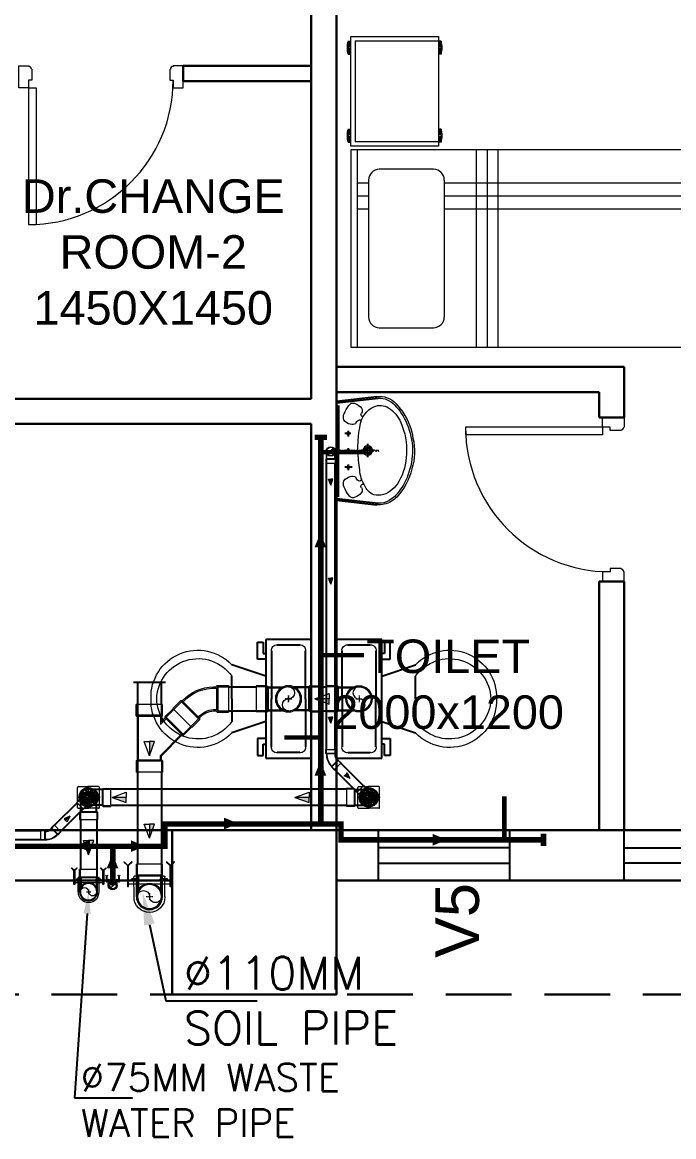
# Model space of a CAD drawing. Header units: millimetres. Extents: x 3552052 to 4144896, y -707811 to -630695.
# Drawn here: x 3930371 to 3933346, y -656518 to -651430 of the extents above; entities that cross this region are included whole.
import ezdxf
from ezdxf import colors
from ezdxf.entities.mleader import LeaderData, LeaderLine
from ezdxf.math import Vec2, Vec3

# ---------------------------------------------------------------- set-up
doc = ezdxf.new("R2010")
doc.units = ezdxf.units.MM
doc.header["$LTSCALE"] = 6
doc.header["$MEASUREMENT"] = 0
for name, pattern in [('AI9-LType1', [1.875, 1.25, -0.625]), ('CENTER2', [1.125, 0.75, -0.125, 0.125, -0.125]), ('HIDDEN', [0.375, 0.25, -0.125])]:
    doc.linetypes.add(name, pattern=pattern)
doc.layers.get('0').update_dxf_attribs({"linetype": 'CONTINUOUS', "lineweight": 0})
for name, color, linetype, lineweight in [('22-FTfix', 8, 'CONTINUOUS', 0), ('Chajja', 7, 'CONTINUOUS', 0), ('COL', 5, 'CONTINUOUS', 0), ('DIM', 7, 'CONTINUOUS', 0), ('DOOR', 44, 'CONTINUOUS', 0), ('furniture', 33, 'CONTINUOUS', 0), ('JOINERY', 7, 'CONTINUOUS', 0), ('PHE-SP', 1, 'CONTINUOUS', 0), ('phe-text', 1, 'CONTINUOUS', 0), ('PL- WASTE PIPE', 6, 'CONTINUOUS', 0), ('PL-CLAMP', 211, 'CONTINUOUS', 0), ('PL-SOFT  WATER SUPPLY PIPE', 162, 'CONTINUOUS', 0), ('PL-SOIL PIPE', 1, 'CONTINUOUS', 0), ('PL-WATER PIPE CLAMP', 6, 'CONTINUOUS', 0), ('PL-WATER PIPING', 1, 'CONTINUOUS', 0), ('WALL', 8, 'CONTINUOUS', 0), ('Window', 161, 'CONTINUOUS', 0)]:
    doc.layers.add(name, color=color, linetype=linetype, lineweight=lineweight)
doc.styles.add('ARIAL', font='arial.ttf')
doc.styles.add('ROMANS', font='romans.shx')
doc.styles.get("Standard").update_dxf_attribs({"font": 'SIMPLEX'})

# ---------------------------------------------------------------- blocks, each defined once
blk = doc.blocks.new('A$C45A5314D')
at = {"layer": 'furniture', "color": 6, "ltscale": 0.75}
for p, q in [((-1950, 467.5), (-1950, 967.5)), ((-1950, 967.5), (-1550, 967.5)), ((-1550, 967.5), (-1550, 467.5)), ((-1962.2, 946.4), (-1950, 946.4)), ((-1962.2, 946.4), (-1962.2, 887.3)), ((-1962.2, 945.5), (-1950, 945.5)), ((-1962.2, 944.4), (-1950, 944.4)), ((-1962.2, 943.2), (-1950, 943.2)), ((-1962.2, 941.5), (-1950, 941.5)), ((-1962.2, 939.2), (-1950, 939.2)), ((-1962.2, 936.2), (-1950, 936.2)), ((-1962.2, 932), (-1950, 932)), ((-1962.2, 927.1), (-1950, 927.1)), ((-1962.2, 920.9), (-1950, 920.9)), ((-1930.3, 947.8), (-1930.3, 487.2)), ((-1930.3, 947.8), (-1550, 947.8)), ((-1537.8, 946.4), (-1550, 946.4)), ((-1537.8, 945.5), (-1550, 945.5)), ((-1537.8, 944.4), (-1550, 944.4)), ((-1537.8, 943.2), (-1550, 943.2)), ((-1537.8, 941.5), (-1550, 941.5)), ((-1537.8, 939.2), (-1550, 939.2)), ((-1537.8, 936.2), (-1550, 936.2)), ((-1537.8, 932), (-1550, 932)), ((-1537.8, 927.1), (-1550, 927.1)), ((-1537.8, 920.9), (-1550, 920.9)), ((-1537.8, 946.4), (-1537.8, 887.3)), ((-1962.2, 912.9), (-1950, 912.9)), ((-1962.2, 906.7), (-1950, 906.7)), ((-1962.2, 901.8), (-1950, 901.8)), ((-1962.2, 897.6), (-1950, 897.6)), ((-1962.2, 894.6), (-1950, 894.6)), ((-1962.2, 892.3), (-1950, 892.3)), ((-1962.2, 890.6), (-1950, 890.6)), ((-1962.2, 889.4), (-1950, 889.4)), ((-1962.2, 888.2), (-1950, 888.2)), ((-1962.2, 887.3), (-1950, 887.3)), ((-1537.8, 912.9), (-1550, 912.9)), ((-1537.8, 906.7), (-1550, 906.7)), ((-1537.8, 901.8), (-1550, 901.8)), ((-1537.8, 897.6), (-1550, 897.6)), ((-1537.8, 894.6), (-1550, 894.6)), ((-1537.8, 892.3), (-1550, 892.3)), ((-1537.8, 890.6), (-1550, 890.6)), ((-1537.8, 889.4), (-1550, 889.4)), ((-1537.8, 888.2), (-1550, 888.2)), ((-1537.8, 887.3), (-1550, 887.3)), ((-1962.2, 545.4), (-1950, 545.4)), ((-1962.2, 545.4), (-1962.2, 486.3)), ((-1962.2, 544.5), (-1950, 544.5)), ((-1962.2, 543.4), (-1950, 543.4)), ((-1962.2, 542.2), (-1950, 542.2)), ((-1962.2, 540.4), (-1950, 540.4)), ((-1962.2, 538.1), (-1950, 538.1)), ((-1962.2, 535.2), (-1950, 535.2)), ((-1962.2, 531), (-1950, 531)), ((-1962.2, 526.1), (-1950, 526.1)), ((-1962.2, 519.9), (-1950, 519.9)), ((-1962.2, 511.9), (-1950, 511.9)), ((-1537.8, 545.4), (-1550, 545.4)), ((-1537.8, 544.5), (-1550, 544.5)), ((-1537.8, 543.4), (-1550, 543.4)), ((-1537.8, 542.2), (-1550, 542.2)), ((-1537.8, 540.4), (-1550, 540.4)), ((-1537.8, 538.1), (-1550, 538.1)), ((-1537.8, 535.2), (-1550, 535.2)), ((-1537.8, 531), (-1550, 531)), ((-1537.8, 526.1), (-1550, 526.1)), ((-1537.8, 519.9), (-1550, 519.9)), ((-1537.8, 511.9), (-1550, 511.9)), ((-1537.8, 545.4), (-1537.8, 486.3)), ((-1962.2, 505.7), (-1950, 505.7)), ((-1962.2, 500.7), (-1950, 500.7)), ((-1962.2, 496.6), (-1950, 496.6)), ((-1962.2, 493.6), (-1950, 493.6)), ((-1962.2, 491.3), (-1950, 491.3)), ((-1962.2, 489.6), (-1950, 489.6)), ((-1962.2, 488.4), (-1950, 488.4)), ((-1962.2, 487.2), (-1950, 487.2)), ((-1962.2, 486.3), (-1950, 486.3)), ((-1962.2, 486.3), (-1950, 486.3)), ((-1550, 467.5), (-1950, 467.5)), ((-1550, 487.2), (-1930.3, 487.2)), ((-1537.8, 505.7), (-1550, 505.7)), ((-1537.8, 500.7), (-1550, 500.7)), ((-1537.8, 496.6), (-1550, 496.6)), ((-1537.8, 493.6), (-1550, 493.6)), ((-1537.8, 491.3), (-1550, 491.3)), ((-1537.8, 489.6), (-1550, 489.6)), ((-1537.8, 488.4), (-1550, 488.4)), ((-1537.8, 487.2), (-1550, 487.2)), ((-1537.8, 486.3), (-1550, 486.3))]:
    blk.add_line(p, q, dxfattribs=at)
at = {"layer": 'furniture', "color": 6}
for p, q in [((0, 450), (-1950, 450)), ((-1950, 450), (-1950, -450)), ((-1920.5, 450), (-1920.5, -450)), ((-1376.5, -450), (-1376.5, 450)), ((-1326.5, -450), (-1326.5, 450)), ((-1276.5, -450), (-1276.5, 450)), ((-29.5, -450), (-29.5, 450)), ((0, -450), (0, 450)), ((-1572.3, 361.9), (-1819.8, 361.9)), ((-1869, 312.7), (-1869, -312.7)), ((-1523.1, 312.7), (-1523.1, -312.7)), ((-1920.5, 300), (-1869, 300)), ((-1523.1, 300), (-29.5, 300)), ((-1920.5, 240.9), (-1869, 240.9)), ((-1523.1, 240.9), (-29.5, 240.9)), ((-1920.5, 181.9), (-1869, 181.9)), ((-1523.1, 181.9), (-29.5, 181.9)), ((-179.5, -450), (-29.5, -300)), ((-179.5, -450), (-179.5, -300)), ((-29.5, -300), (-179.5, -300)), ((-1819.8, -361.9), (-1572.3, -361.9)), ((-1950, -450), (0, -450))]:
    blk.add_line(p, q, dxfattribs=at)
at = {"layer": 'furniture', "color": 6, "ltscale": 0.75}
for centre, start, end in [((-1876, 916.9), 161.0754, 198.9247), ((-1624, 916.9), 341.0754, 18.9247), ((-1876, 515.9), 161.0754, 198.9247), ((-1624, 515.9), 341.0754, 18.9247)]:
    blk.add_arc(centre, 91.1, start, end, dxfattribs=at)
at = {"layer": 'furniture', "color": 6}
for centre, start, end in [((-1819.8, 312.7), 90, 180), ((-1572.3, 312.7), 0, 90), ((-1819.8, -312.7), 180, 270), ((-1572.3, -312.7), 270, 0)]:
    blk.add_arc(centre, 49.2, start, end, dxfattribs=at)
blk = doc.blocks.new('750')
at = {"layer": 'DOOR'}
for p, q in [((-50, 705), (-47.5, 705)), ((-35, 690), (-35, 692.5)), ((-35, 60), (-35, 57.5)), ((50, 45), (50, 80)), ((50, 80), (675, 80)), ((675, 45), (675, 80)), ((-50, 45), (-47.5, 45)), ((50, 45), (675, 45))]:
    blk.add_line(p, q, dxfattribs=at)
for points in [[(15, 690), (15, 705), (50, 705), (50, 750), (-50, 750), (-50, 705)], [(-35, 690), (15, 690)], [(15, 60), (15, 45), (50, 45), (50, 0), (-50, 0), (-50, 45)], [(-35, 60), (15, 60)]]:
    blk.add_lwpolyline(points, dxfattribs=at)
for centre, start, end in [((-35, 705), 180, 270), ((-35, 45), 90, 180)]:
    blk.add_arc(centre, 12.5, start, end, dxfattribs=at)
at = {"layer": 'DOOR', "color": 145}
blk.add_arc((15, 45), 660, 0, 90, dxfattribs=at)
blk = doc.blocks.new('rhej')
at = {"color": 8, "lineweight": 25}
for p, q in [((271.6, 188.9), (271.6, 266.4)), ((271.6, 266.4), (297.5, 266.4)), ((297.5, 266.4), (297.5, 214.7)), ((310.4, 279.4), (310.4, -263.7)), ((517.3, 279.4), (310.4, 279.4)), ((517.3, 7.8), (517.3, 279.4)), ((297.5, 214.7), (310.4, 214.7)), ((336.3, 227.7), (336.3, 7.8)), ((465.6, 253.5), (362.2, 253.5)), ((491.5, 7.8), (491.5, 227.7)), ((310.4, 111.3), (155.3, 163)), ((310.4, 188.9), (271.6, 188.9)), ((155.3, 7.8), (155.3, 111.3)), ((155.3, 7.8), (155.3, -95.6)), ((336.3, -212), (336.3, 7.8)), ((491.5, 7.8), (491.5, -212)), ((517.3, -263.7), (517.3, 7.8)), ((310.4, -95.6), (155.3, -147.3)), ((271.6, -173.2), (271.6, -250.8)), ((310.4, -173.2), (271.6, -173.2)), ((297.5, -250.8), (297.5, -199.1)), ((297.5, -199.1), (310.4, -199.1)), ((271.6, -250.8), (297.5, -250.8)), ((465.6, -237.9), (362.2, -237.9)), ((310.4, -263.7), (517.3, -263.7))]:
    blk.add_line(p, q, dxfattribs=at)
at = {"color": 8, "extrusion": (0, 0, -1)}
for centre, major_axis, start_param, end_param in [((358.9, 230.9), (-16.2, -16.2), 0.643501, 2.498091), ((468.8, 230.9), (16.2, -16.2), 3.785094, 5.639684), ((0, 15.7), (151.4, -151.4), 2.319632, 4.738539), ((0.9, 2.3), (-133.6, -133.6), 0.814663, 3.31238), ((0, 0), (-151.4, -151.4), 4.686239, 7.105146), ((0.9, 13.4), (-133.6, -133.6), 4.541602, 7.039318), ((358.9, -215.2), (-16.2, -16.2), -0.927295, 0.927295), ((468.8, -215.2), (16.2, -16.2), 5.35589, 7.21048)]:
    blk.add_ellipse(centre, major_axis=major_axis, ratio=1, start_param=start_param, end_param=end_param, dxfattribs=at)
blk = doc.blocks.new('u46')
at = {"color": 8, "lineweight": 25}
for p, q in [((-10.2, 228.4), (174.5, 249.1)), ((-10.2, 220.4), (181.2, 241.9)), ((-0.6, -208.9), (0.6, 208.9)), ((56.5, 80.8), (29.2, 80.8)), ((44.2, 92.9), (44.2, 66.7)), ((61.7, 1.6), (29.2, 1.6)), ((44.2, 13.7), (44.2, -12.6)), ((163.2, 3), (101.8, 3)), ((133.1, -27.2), (133.1, 33.1)), ((61.7, -73.2), (29.2, -73.2)), ((44.2, -61.1), (44.2, -87.4)), ((-10.2, -216.1), (181.2, -237.6)), ((-10.2, -224.1), (174.5, -244.8))]:
    blk.add_line(p, q, dxfattribs=at)
at = {"color": 8, "extrusion": (0, 0, -1)}
for centre, major_axis, start_param, end_param in [((144.8, 128.2), (1.1, 126.1), -1.238036, -0.892193), ((65.8, 198.9), (0, 20.7), -1.101507, 0.481509), ((57.5, 163.3), (-0.3, 56.9), 0.324902, 0.965135), ((189.6, 137.7), (0, 70.9), -0.405199, 0.56573), ((187.7, 150.5), (0, 99.5), -0.132539, 0.848731), ((185.8, 147.6), (0.1, 94.4), -0.049658, 0.838116), ((57.3, 20.1), (0, 275.4), 0.806541, 1.180915), ((49.5, 13.5), (-0.1, 293.9), 0.809856, 1.41441), ((56, 154.5), (0, 34), 4.33982, 5.202657), ((208, 103.4), (0, 109.8), -1.431017, -0.436146), ((110.3, 167.2), (-6.08, 6.08), 4.867594, 6.265028), ((110.5, 165), (5.47, 5.47), 2.097053, 3.541809), ((90.3, 184.5), (0, 17.9), 0.880684, 2.260744), ((153.9, 79), (-0.2, 139.7), 0.557563, 1.193786), ((64.6, 170.4), (0.3, 49.2), 3.359735, 4.09512), ((62.5, 153), (0, 31.9), 2.620328, 3.422401), ((104.1, 117.8), (-0.2, 26.8), -1.278641, -0.487266), ((96.3, 135.9), (0, 7.39), -0.727724, 1.373337), ((387.1, 47.9), (-0.3, 296.4), -1.495794, -1.328336), ((13.1, 6.8), (0, 297.5), 1.141495, 1.637774), ((35, 2.5), (0, 302.7), 1.155365, 1.952189), ((44.2, 80.8), (0.02, 6.43), 3.139035, 9.42222), ((820.2, -1), (0.1, 732.1), -1.56667, -1.474079), ((72.5, -1.7), (-0.1, 274.2), 1.346594, 1.865175), ((44.2, 1.6), (0.08, 6.43), 3.12883, 9.412015), ((888.1, 36.7), (0.8, 800.7), 4.558159, 4.668067), ((133.1, 3), (0, 21.6), 3.141254, 9.424439), ((133.1, 3), (-0.1, 15.5), 3.145308, 9.428493), ((133.1, 3), (0, 10.9), 3.142047372431534, 9.42523267961112), ((62.5, -10.9), (0, 247.5), 1.579809, 2.112792), ((44.2, -73.2), (0.02, 6.43), 3.139035, 9.42222), ((263.1, -73.7), (0.1, 166.8), 4.181112, 4.641559), ((56.1, -13.3), (0.2, 287), 1.808981, 2.322804), ((56, -148.1), (0, 34), 4.222121, 5.084958), ((64.6, -163.9), (0.1, 49.2), -0.960797, -0.225412), ((62.5, -146.6), (-0.1, 31.9), -0.276767, 0.525307), ((104.1, -111.4), (0.2, 26.8), 3.628858, 4.420234), ((96.6, -128.2), (-0.03, 8.55), 1.455188, 3.796569), ((111.3, -159.3), (6.17, 6.17), 4.354779, 6.027124), ((163.1, -79.8), (0.2, 126), 2.054055, 2.802751), ((124.5, -51.6), (-0.2, 200.3), 1.868215, 2.281789), ((144.8, -121.8), (-0.3, 126.1), 4.027191, 4.373034), ((65.8, -192.5), (0, 20.7), 2.661884, 4.2449), ((57.5, -156.9), (0.3, 56.9), 2.176458, 2.816691), ((110.3, -160.8), (-6.08, 6.08), 4.730546, 6.12798), ((90.3, -178.1), (0, 17.9), 0.880848, 2.260908), ((192.6, -126.1), (0, 80.1), 3.554495, 4.299548), ((181.2, -107), (0, 94.7), 2.890537, 3.362984), ((171.7, -117.2), (-0.1, 123.1), 2.127435, 2.640092), ((184.7, -162.2), (-0.1, 83.2), 2.850118, 3.264751), ((188.2, -159.7), (0, 78.1), 2.562376, 3.231693), ((187.2, -138.1), (-0.1, 106), 2.310552, 2.942572)]:
    blk.add_ellipse(centre, major_axis=major_axis, ratio=1, start_param=start_param, end_param=end_param, dxfattribs=at)
blk = doc.blocks.new('AAA')
at = {"layer": 'Chajja', "color": 7, "linetype": 'HIDDEN', "lineweight": 30, "ltscale": 200}
blk.add_line((3904539.4, -698601.4), (3927054.4, -698601.4), dxfattribs=at)
at = {"layer": 'COL', "color": 7, "lineweight": 30}
blk.add_lwpolyline([(3922039.4, -697851.4), (3921289.4, -697851.4), (3921289.4, -698601.4), (3922039.4, -698601.4)], close=True, dxfattribs=at)
at = {"layer": 'WALL', "color": 7, "linetype": 'ByBlock', "lineweight": 30}
for p, q in [((3921924.4, -691926.4), (3921924.4, -695881.4)), ((3922039.4, -691926.4), (3922039.4, -696651.4)), ((3921924.4, -694361.4), (3921339.4, -694361.4)), ((3921339.4, -694431.4), (3921339.4, -694361.4)), ((3921924.4, -694431.4), (3921339.4, -694431.4)), ((3922039.4, -695736.4), (3923354.4, -695736.4)), ((3923354.4, -695736.4), (3923354.4, -695966.5)), ((3922039.4, -695851.4), (3923239.4, -695851.4)), ((3923239.4, -695851.4), (3923239.4, -695966.5)), ((3921924.4, -695881.4), (3918229.4, -695881.4)), ((3921924.4, -695996.4), (3918229.4, -695996.4)), ((3921924.4, -695996.4), (3921924.4, -697851.4)), ((3923354.4, -695966.5), (3923239.4, -695966.5)), ((3922039.4, -696651.4), (3922039.4, -697851.4)), ((3923239.4, -696716.4), (3923239.4, -697851.4)), ((3923354.4, -696716.4), (3923239.4, -696716.4)), ((3923354.4, -696716.4), (3923354.4, -697851.4)), ((3917364.4, -697851.4), (3921289.4, -697851.4)), ((3922039.4, -697851.4), (3924039.4, -697851.4)), ((3915329.4, -698081.4), (3921289.4, -698081.4)), ((3922039.4, -698081.4), (3927584.4, -698081.4))]:
    blk.add_line(p, q, dxfattribs=at)
at = {"layer": 'WALL', "color": 7, "lineweight": 30}
blk.add_line((3921404.4, -697851.4), (3921659.4, -697851.4), dxfattribs=at)
at = {"layer": 'Window', "color": 7, "linetype": 'Continuous', "lineweight": -3}
for points in [[(3922830.9, -698081.4), (3922830.9, -697851.4), (3922230.9, -697851.4), (3922230.9, -698081.4)], [(3925154.4, -697851.4), (3925154.4, -698081.4), (3923354.4, -698081.4), (3923354.4, -697851.4)], [(3922830.9, -698001.4), (3922830.9, -697931.4), (3922230.9, -697931.4), (3922230.9, -698001.4)], [(3925154.4, -697931.4), (3925154.4, -698001.4), (3923354.4, -698001.4), (3923354.4, -697931.4)]]:
    blk.add_lwpolyline(points, close=True, dxfattribs=at)
at = {"layer": 'DOOR', "color": 8, "lineweight": -3}
for p, rotation in [((3920589.4, -694411.4), 270), ((3923304.4, -695966.4), 180)]:
    blk.add_blockref('750', p, dxfattribs=dict(at, rotation=rotation))
at = {"layer": 'furniture', "color": 8, "linetype": 'Continuous', "lineweight": -3, "rotation": 1.312676974619592e-05}
blk.add_blockref('A$C45A5314D', (3924055.4, -695195.6), dxfattribs=at)
at = {"layer": 'WALL', "color": 8, "linetype": 'ByBlock', "lineweight": -3}
for name, p in [('u46', (3922049.6, -696120.5)), ('rhej', (3921407.1, -697259.2))]:
    blk.add_blockref(name, p, dxfattribs=at)
at = {"layer": 'WALL', "color": 8, "linetype": 'ByBlock', "lineweight": -3, "rotation": 180}
blk.add_blockref('rhej', (3922556.8, -697243.5), dxfattribs=at)
at = {"layer": 'DIM', "color": 7, "lineweight": -3, "char_height": 153, "attachment_point": 5, "style": 'ARIAL'}
for s, insert, width in [('Dr.CHANGE\\PROOM-2\\P1450X1450', (3921203.4, -695212.3), 1198.956), ('TOILET\\P2000x1200', (3922549.9, -697185.8, -101230.8), 1626.956)]:
    blk.add_mtext(s, dxfattribs=dict(at, insert=insert, width=width))
at = {"layer": 'JOINERY', "color": 7, "lineweight": -3, "style": 'ARIAL', "width": 1}
blk.add_text('V5', height=200, rotation=90, dxfattribs=at).set_placement((3922690.7, -698434.2))
blk = doc.blocks.new('RISER UP 100')
at = {"color": 0, "linetype": 'Continuous'}
for p, q in [((-98.5, 60), (-148.5, 60)), ((-148.5, -60), (-148.5, 60)), ((-98.5, 60), (-93.5, 55)), ((-93.5, 55), (-24, 55)), ((-98.5, -60), (-148.5, -60)), ((-98.5, -60), (-93.5, -55)), ((-93.5, -55), (-24, -55))]:
    blk.add_line(p, q, dxfattribs=at)
at = {"color": 8, "linetype": 'Continuous', "lineweight": 0, "ltscale": 0.005}
for p, q in [((-98.5, 55), (-148.5, 55)), ((-98.5, -55), (-98.5, 55)), ((-98.5, 55), (-93.5, 50)), ((-93.5, -50), (-93.5, 50)), ((-93.5, 50), (-33.2, 50)), ((-98.5, -55), (-93.5, -50)), ((-93.5, -50), (-33.2, -50)), ((-98.5, -55), (-148.5, -55))]:
    blk.add_line(p, q, dxfattribs=at)
at = {"color": 8, "linetype": 'CENTER2', "lineweight": 0}
for p, q in [((-15, 0), (15, 0)), ((0, 15), (0, -15))]:
    blk.add_line(p, q, dxfattribs=at)
at = {"color": 0, "linetype": 'Continuous'}
blk.add_circle((0, 0), 60, dxfattribs=at)
at = {"color": 8, "linetype": 'Continuous', "lineweight": 0, "ltscale": 0.005}
blk.add_circle((0, 0), 55, dxfattribs=at)
at = {"color": 8, "linetype": 'Continuous', "lineweight": 0}
for centre, start, end in [((0, 27.5), 90, 270), ((0, -27.5), 270, 90)]:
    blk.add_arc(centre, 27.5, start, end, dxfattribs=at)
blk = doc.blocks.new('clamp')
at = {"layer": 'PL-CLAMP'}
for p, q in [((105.4, 198.4), (168.6, 198.4)), ((105.4, 191.1), (168.6, 191.1)), ((156.2, 205.8), (161.2, 205.8)), ((156.2, 183.7), (161.2, 183.7)), ((163.2, 185.7), (163.2, 203.8)), ((170.6, 196.4), (170.6, 193.1)), ((105.4, 109.4), (168.6, 109.4)), ((156.2, 116.8), (161.2, 116.8)), ((163.2, 96.7), (163.2, 114.8)), ((170.6, 107.4), (170.6, 104)), ((105.4, 102), (168.6, 102)), ((156.2, 94.7), (161.2, 94.7))]:
    blk.add_line(p, q, dxfattribs=at)
for points in [[(138.4, 216.5, -0.414214), (139.4, 217.5), (203.1, 217.5), (214, 228.4), (215.4, 227), (203.9, 215.5), (215.3, 204), (213.9, 202.6), (203, 213.5), (139.4, 213.5, -0.414214), (138.4, 214.5), (138.4, 216.5)], [(138.4, 84.3, -0.414214), (139.4, 85.3), (203.1, 85.3), (214, 96.3), (215.4, 94.9), (203.9, 83.3), (215.3, 71.9), (213.9, 70.5), (203, 81.3), (139.4, 81.3, -0.414214), (138.4, 82.3), (138.4, 84.3)]]:
    blk.add_lwpolyline(points, format="xyb", dxfattribs=at)
for points in [[(146.2, 81.3), (146.2, 217.5)], [(156.2, 81.3), (156.2, 217.5)]]:
    blk.add_lwpolyline(points, dxfattribs=at)
for centre, radius, start, end in [((105.4, 150.2), 48.2, 90, 270), ((161.2, 203.8), 2, 0, 90), ((161.2, 185.7), 2, 270, 0), ((168.6, 196.4), 2, 0, 90), ((168.6, 193.1), 2, 270, 0), ((161.2, 114.8), 2, 0, 90), ((168.6, 107.4), 2, 0, 90), ((161.2, 96.7), 2, 270, 0), ((168.6, 104), 2, 270, 0)]:
    blk.add_arc(centre, radius, start, end, dxfattribs=at)
blk = doc.blocks.new('A$C0B1B3CFA')
at = {"layer": 'PHE-SP'}
h = blk.add_hatch(color=7, dxfattribs=at)
h.dxf.hatch_style = 1
h.paths.add_polyline_path([(-0.0495, 0.0226), (-0.0495, 0), (0.0124, 0)])
at = {"layer": 'PHE-SP', "color": 7}
for points in [[(-0.0495, 0), (0.0124, 0), (-0.0495, 0.0226), (-0.0495, 0)], [(-0.0495, 0), (0.0124, 0), (-0.0495, -0.0226), (-0.0495, 0)]]:
    blk.add_lwpolyline(points, dxfattribs=at)
blk = doc.blocks.new('Z$W@#3BD47561')
at = {"layer": 'PHE-SP', "xscale": 49.00933755098914, "yscale": 49.00933755098914, "zscale": 49.00933755098914, "rotation": 270}
blk.add_blockref('A$C0B1B3CFA', (0, 0), dxfattribs=at)
blk = doc.blocks.new('Z$W@#4AA511D8')
at = {"layer": 'phe-text', "linetype": 'ByBlock', "lineweight": -2, "ltscale": 0.5, "xscale": 0.0244727334018079, "yscale": 0.0244727334018079, "zscale": 0.0244727334018079, "rotation": 270}
blk.add_blockref('Z$W@#3BD47561', (0.0148, 0), dxfattribs=at)
blk = doc.blocks.new('A$C525867A1')
at = {"layer": '22-FTfix', "color": 1, "lineweight": 0}
for p, q in [((-3.7, 76.6), (-40.1, 40.1)), ((76.4, 3.7), (3.3, 76.6)), ((-76.6, 3.5), (-40.1, 40.1)), ((42, 42.1), (-42, -42.1)), ((-3.5, -76.4), (-76.6, -3.4)), ((3.4, -76.4), (39.9, -39.8)), ((76.4, -3.3), (39.9, -39.8))]:
    blk.add_line(p, q, dxfattribs=at)
at = {"layer": '22-FTfix', "color": 1, "linetype": 'AI9-LType1', "lineweight": 0}
blk.add_line((42, -41.9), (-42.2, 42.1), dxfattribs=at)
at = {"layer": '22-FTfix', "color": 3, "lineweight": 0}
for p, q in [((-18.4, 18.3), (-39.5, -2.8)), ((-10.4, 10.4), (-35.8, -15.1)), ((-14.5, 14.5), (-35.7, -6.6)), ((-23.3, 23.2), (-32.4, 14)), ((-6.5, 6.5), (-31.9, -18.9)), ((-23.3, 23.2), (-14.1, 32.4)), ((-18.4, 18.3), (2.7, 39.5)), ((-14.5, 14.5), (6.6, 35.7)), ((-10.4, 10.4), (15, 35.8)), ((-6.5, 6.5), (18.9, 32)), ((-1.9, 1.2), (-1.5, 1.5)), ((-1.4, 0.7), (-1.9, 1.2)), ((-1.2, 1.9), (-1.5, 1.5)), ((-0.7, 1.4), (-1.2, 1.9)), ((1.2, 1.9), (0.7, 1.4)), ((1.9, 1.2), (1.2, 1.9)), ((1.9, 1.2), (1.4, 0.7)), ((5.2, 9.3), (24.6, 28.7)), ((6.5, -6.5), (31.9, 18.9)), ((9.2, 5.2), (28.6, 24.6)), ((10.4, -10.4), (35.8, 15.1)), ((14.5, -14.5), (35.7, 6.6)), ((18.4, -18.3), (39.5, 2.8)), ((-9.2, -5.2), (-28.6, -24.6)), ((-5.2, -9.3), (-24.6, -28.7)), ((6.5, -6.5), (-18.9, -32)), ((10.4, -10.4), (-15, -35.8)), ((14.5, -14.5), (-6.6, -35.7)), ((18.4, -18.3), (-2.7, -39.5)), ((-1.9, -1.2), (-1.4, -0.7)), ((-1.2, -1.9), (-1.9, -1.2)), ((-1.2, -1.9), (-0.7, -1.4)), ((1.2, -1.9), (0.7, -1.4)), ((1.2, -1.9), (1.5, -1.5)), ((1.9, -1.2), (1.4, -0.7)), ((1.9, -1.2), (1.5, -1.5)), ((23.3, -23.2), (14.1, -32.4)), ((23.3, -23.2), (32.4, -14))]:
    blk.add_line(p, q, dxfattribs=at)
at = {"layer": '22-FTfix', "color": 1, "lineweight": 0}
blk.add_circle((-0.1, 0.1), 49.4, dxfattribs=at)
at = {"layer": '22-FTfix', "color": 3, "lineweight": 0}
for centre, radius in [((0, 0), 45.2), ((-0.1, -0.1), 44.9), ((0, 0), 4.18), ((0, 0), 3.93)]:
    blk.add_circle(centre, radius, dxfattribs=at)
at = {"layer": '22-FTfix', "color": 1, "lineweight": 0}
for points in [[(3.3, 76.6), (1.4, 78.5), (-1.8, 78.5), (-3.7, 76.6)], [(-76.6, 3.5), (-78.5, 1.6), (-78.5, -1.5), (-76.6, -3.4)], [(76.4, -3.3), (78.3, -1.4), (78.3, 1.8), (76.4, 3.7)], [(-3.5, -76.4), (-1.6, -78.3), (1.5, -78.3), (3.4, -76.4)]]:
    blk.add_open_spline(points, degree=3, dxfattribs=at)
for points in [[(-35.3, 35.2), (-54.6, 15.8), (-54.6, -15.7), (-35.2, -35), (-15.8, -54.4), (15.7, -54.4), (35, -35)], [(-35.3, 35.2), (-15.9, 54.6), (15.5, 54.6), (35, 35.3), (54.4, 15.9), (54.4, -15.6), (35, -35)]]:
    blk.add_open_spline(points, degree=3, knots=[0, 0, 0, 0, 1, 1, 1, 2, 2, 2, 2], dxfattribs=at)
at = {"layer": '22-FTfix', "color": 3, "lineweight": 0}
for points in [[(-36.8, 17.1), (-37.4, 15.7), (-36.8, 14.1), (-35.5, 13.5), (-34.4, 13), (-33.2, 13.2), (-32.4, 14)], [(-14.1, 32.4), (-13, 33.4), (-13, 35.2), (-14.1, 36.2), (-14.9, 37), (-16.1, 37.2), (-17.2, 36.7)], [(6.6, 35.7), (7.6, 36.7), (7.6, 38.5), (6.6, 39.5), (5.5, 40.6), (3.8, 40.6), (2.7, 39.5)], [(5.2, 9.3), (4.1, 8.1), (4.1, 6.3), (5.2, 5.2), (6.3, 4.1), (8.1, 4.1), (9.2, 5.2)], [(18.9, 32), (19.9, 33), (19.9, 34.8), (18.9, 35.8), (17.8, 36.9), (16.1, 36.9), (15, 35.8)], [(28.6, 24.6), (29.7, 25.7), (29.7, 27.6), (28.6, 28.7), (27.5, 29.8), (25.7, 29.8), (24.6, 28.7)], [(35.8, 15.1), (36.8, 16.2), (36.8, 17.9), (35.8, 18.9), (34.7, 20), (33, 20), (31.9, 18.9)], [(39.5, 2.8), (40.6, 3.9), (40.5, 5.6), (39.5, 6.6), (38.4, 7.7), (36.7, 7.7), (35.7, 6.6)], [(-39.5, -2.8), (-40.6, -3.9), (-40.5, -5.6), (-39.5, -6.6), (-38.4, -7.7), (-36.7, -7.7), (-35.7, -6.6)], [(-35.8, -15.1), (-36.8, -16.2), (-36.8, -17.9), (-35.8, -18.9), (-34.7, -20), (-33, -20), (-31.9, -18.9)], [(-28.6, -24.6), (-29.7, -25.7), (-29.7, -27.6), (-28.6, -28.7), (-27.5, -29.8), (-25.7, -29.8), (-24.6, -28.7)], [(-18.9, -32), (-19.9, -33), (-19.9, -34.8), (-18.9, -35.8), (-17.8, -36.9), (-16.1, -36.9), (-15, -35.8)], [(-5.2, -9.3), (-4.1, -8.1), (-4.1, -6.3), (-5.2, -5.2), (-6.3, -4.1), (-8.1, -4.1), (-9.2, -5.2)], [(-6.6, -35.7), (-7.6, -36.7), (-7.6, -38.4), (-6.6, -39.5), (-5.5, -40.6), (-3.8, -40.6), (-2.7, -39.5)], [(14.1, -32.4), (13, -33.4), (13, -35.1), (14.1, -36.2), (14.9, -37), (16.1, -37.2), (17.2, -36.7)], [(36.8, -17.1), (37.4, -15.7), (36.8, -14.1), (35.5, -13.5), (34.4, -13), (33.2, -13.2), (32.4, -14)]]:
    blk.add_open_spline(points, degree=3, knots=[0, 0, 0, 0, 1, 1, 1, 2, 2, 2, 2], dxfattribs=at)
for points in [[(-28.7, 28.6), (-32, 25.3), (-34.8, 21.4), (-36.8, 17.1)], [(-17.2, 36.7), (-21.4, 34.7), (-25.3, 32), (-28.7, 28.6)], [(-1.4, -0.7), (-1, -0.3), (-1, 0.3), (-1.4, 0.7)], [(-0.7, 1.4), (-0.3, 1), (0.3, 1), (0.7, 1.4)], [(1.4, 0.7), (1, 0.3), (1, -0.3), (1.4, -0.7)], [(0.7, -1.4), (0.3, -1), (-0.3, -1), (-0.7, -1.4)], [(17.2, -36.7), (21.4, -34.7), (25.3, -32), (28.7, -28.6)], [(28.7, -28.6), (32, -25.3), (34.8, -21.4), (36.8, -17.1)]]:
    blk.add_open_spline(points, degree=3, dxfattribs=at)
blk = doc.blocks.new('G$C6D3250BF')
at = {"layer": 'PL- WASTE PIPE', "linetype": 'ByBlock', "ltscale": 5, "xscale": -0.08841918452952499, "yscale": 0.08841918454157253, "zscale": 0.08841918448567115, "rotation": 225.0593839872961}
blk.add_blockref('A$C525867A1', (0, 0), dxfattribs=at)
blk = doc.blocks.new('100 ELBOW')
at = {"color": 0, "linetype": 'Continuous'}
for p, q in [((72.2, 60.9), (66.6, 55.2)), ((72.2, 60.9), (123.7, 60.9)), ((123.7, 60.9), (123.7, -60.9)), ((-77.3, 0.5), (-85.9, -8)), ((-94.1, -8), (-130.6, -44.4)), ((-130.6, -44.4), (-44.4, -130.6)), ((-94.1, -8), (-85.9, -8)), ((-8, -94.1), (-44.4, -130.6)), ((-0.4, -78.2), (-8, -85.8)), ((-8, -94.1), (-8, -85.8)), ((72.2, -60.9), (66.4, -55.1)), ((72.2, -60.9), (123.7, -60.9))]:
    blk.add_line(p, q, dxfattribs=at)
at = {"color": 8, "linetype": 'Continuous', "lineweight": 0, "ltscale": 0.005}
for p, q in [((74.6, 55), (68.9, 49.3)), ((74.6, -55), (74.6, 55)), ((74.6, 55), (123.7, 55)), ((68.7, -49.1), (68.7, 49.1)), ((-91.7, -13.9), (-126.4, -48.6)), ((-91.7, -13.9), (-13.9, -91.7)), ((-91.7, -13.9), (-83.3, -13.9)), ((-83.4, -13.9), (-13.9, -83.3)), ((74.6, -55), (68.9, -49.3)), ((-13.9, -91.7), (-48.6, -126.4)), ((-4.5, -73.9), (-13.9, -83.3)), ((-13.9, -91.7), (-13.9, -83.3)), ((74.6, -55), (123.7, -55))]:
    blk.add_line(p, q, dxfattribs=at)
at = {"color": 8, "linetype": 'Continuous', "ltscale": 0.005}
blk.add_line((-72.3, -2.8), (-73.3, -3.7), dxfattribs=at)
at = {"color": 0, "linetype": 'Continuous'}
for centre, radius, start, end in [((61.6, -148.2), 203.5, 88.5977, 133.0508), ((60.9, -147.1), 92.3, 86.6643, 131.6643)]:
    blk.add_arc(centre, radius, start, end, dxfattribs=at)
at = {"color": 8, "linetype": 'Continuous', "lineweight": 0, "ltscale": 0.005}
for centre, radius, start, end in [((61.5, -148.1), 197.5, 87.8618, 137.18), ((60.9, -147.1), 98.2, 85.3383, 131.766)]:
    blk.add_arc(centre, radius, start, end, dxfattribs=at)
blk = doc.blocks.new('WATER PIPE CLAMP')
at = {"layer": 'PL-CLAMP'}
for p, q in [((-61.4, 87.2), (-62.5, 86.1)), ((-62.5, 86.1), (-54, 77.6)), ((-52.5, 78.2), (-61.4, 87.2)), ((-54, 77.6), (-54, 27.7)), ((-54, 40.9), (52.7, 41)), ((-54, 33.1), (52.7, 33.1)), ((-53.2, 27), (-51.7, 27)), ((-43.4, 87.3), (-52.5, 78.2)), ((-50.9, 77.6), (-42.3, 86.2)), ((-50.9, 27.7), (-50.9, 77.6)), ((-43.6, 40.9), (-43.6, 44.8)), ((-42.3, 86.2), (-43.4, 87.3)), ((-42, 46.4), (-27.8, 46.4)), ((-37.8, 1.1), (-37.8, 50.6)), ((-33.6, 52.2), (-36.2, 52.2)), ((-32, 1.1), (-32, 50.6)), ((-26.2, 40.9), (-26.3, 44.8)), ((26.2, 41), (26.2, 44.8)), ((27.8, 46.4), (41.9, 46.4)), ((32, 1.1), (32, 50.6)), ((36.2, 52.2), (33.5, 52.2)), ((37.8, 1.1), (37.7, 50.6)), ((42.1, 87.2), (41, 86.1)), ((41, 86.1), (49.5, 77.6)), ((51.1, 78.3), (42.1, 87.2)), ((43.5, 41), (43.5, 44.8)), ((49.5, 77.6), (49.6, 27.8)), ((50.3, 27), (51.9, 27)), ((60.2, 87.4), (51.1, 78.3)), ((52.7, 77.6), (61.3, 86.2)), ((52.7, 27.8), (52.7, 77.6)), ((61.3, 86.2), (60.2, 87.4))]:
    blk.add_line(p, q, dxfattribs=at)
for centre, radius, start, end in [((-53.2, 27.7), 0.784, 180.02402, 270.02402), ((-51.7, 27.7), 0.784, 270.02402, 0.02402), ((-42, 44.8), 1.57, 90.025, 180.025), ((-36.2, 50.6), 1.57, 90.025, 180.025), ((0, 1.1), 37.8, 180.025, 0.025), ((-33.6, 50.6), 1.57, 0.025, 90.025), ((-27.8, 44.8), 1.57, 0.025, 90.025), ((27.8, 44.8), 1.57, 90.025, 180.025), ((33.5, 50.6), 1.57, 90.025, 180.025), ((36.2, 50.6), 1.57, 0.025, 90.025), ((41.9, 44.8), 1.57, 0.025, 90.025), ((50.3, 27.8), 0.784, 180.02402, 270.02402), ((51.9, 27.8), 0.784, 270.02402, 0.02402)]:
    blk.add_arc(centre, radius, start, end, dxfattribs=at)
blk = doc.blocks.new('1234WE12')
at = {"layer": 'PL-SOFT  WATER SUPPLY PIPE', "color": 8, "linetype": 'CENTER2', "lineweight": 0}
for p, q in [((4.4, 0), (-4.4, 0)), ((0, 4.4), (0, -4.3))]:
    blk.add_line(p, q, dxfattribs=at)
at = {"layer": 'PL-SOFT  WATER SUPPLY PIPE', "color": 3, "linetype": 'Continuous'}
blk.add_circle((0, 0), 17.5, dxfattribs=at)
at = {"layer": 'PL-SOFT  WATER SUPPLY PIPE', "color": 8, "linetype": 'Continuous', "lineweight": 0, "ltscale": 0.005}
blk.add_circle((0, 0), 16, dxfattribs=at)
at = {"layer": 'PL-SOFT  WATER SUPPLY PIPE', "color": 8, "linetype": 'Continuous', "lineweight": 0}
for centre, start, end in [((-8, 0), 180.1383, 0.1383), ((8, 0), 0.1383, 180.1383)]:
    blk.add_arc(centre, 8, start, end, dxfattribs=at)
blk = doc.blocks.new('Y 100x100')
at = {"color": 0, "linetype": 'Continuous'}
for p, q in [((-60, 159.9), (-60, 212)), ((-60, 212), (60, 212)), ((60, 159.9), (60, 212)), ((-107.5, 192.3), (-192.3, 107.5)), ((-70.7, 155.5), (-107.5, 192.3)), ((-70.7, 155.5), (-70.7, 148.4)), ((-60, 159.9), (-55, 154.9)), ((-55, 154.9), (-55, 132.8)), ((60, 159.9), (55, 154.9)), ((55, -40.9), (55, 154.9)), ((-155.5, 70.7), (-192.3, 107.5)), ((-70.7, 148.4), (-55, 132.8)), ((-155.5, 70.7), (-148.4, 70.7)), ((-55, -22.8), (-148.4, 70.7)), ((-60, -45.9), (-55, -40.9)), ((-60, -45.9), (-60, -98)), ((-55, -40.9), (-55, -22.8)), ((60, -45.9), (55, -40.9)), ((60, -45.9), (60, -98)), ((-60, -98), (60, -98))]:
    blk.add_line(p, q, dxfattribs=at)
at = {"color": 8, "linetype": 'Continuous', "lineweight": 0, "ltscale": 0.005}
for p, q in [((-55, 162), (-55, 212)), ((55, 162), (55, 212)), ((-75.7, 153.4), (-153.4, 75.7)), ((-75.7, 153.4), (-111, 188.8)), ((-75.7, 153.4), (-75.7, 146.4)), ((-55, 162), (55, 162)), ((-55, 162), (-50, 157)), ((-50, 157), (50, 157)), ((-50, 157), (-50, 120.7)), ((55, 162), (50, 157)), ((50, -43), (50, 157)), ((-153.4, 75.7), (-188.8, 111)), ((-75.7, 146.4), (-146.4, 75.7)), ((-50, 120.7), (-75.7, 146.4)), ((-153.4, 75.7), (-146.4, 75.7)), ((-50, -20.7), (-146.4, 75.7)), ((-55, -48), (-50, -43)), ((-55, -48), (-55, -98)), ((-55, -48), (55, -48)), ((-50, -43), (-50, -20.7)), ((-50, -43), (50, -43)), ((55, -48), (50, -43)), ((55, -48), (55, -98))]:
    blk.add_line(p, q, dxfattribs=at)
blk = doc.blocks.new('G$C99CFA899')
at = {"layer": 'PL-SOIL PIPE', "color": 1, "linetype": 'Continuous', "xscale": -0.04000032317017042, "yscale": 0.04000032313166619, "zscale": 0.04000032317841742, "rotation": 359.9085631603115}
blk.add_blockref('Y 100x100', (0, 0), dxfattribs=at)
blk = doc.blocks.new('aa')
at = {"layer": 'PL- WASTE PIPE', "color": 4, "ltscale": 5}
for p, q in [((-2.73, 0.11), (-2.56, -0.11)), ((-2.56, -0.11), (-2.35, 0.11)), ((-2.35, 0.11), (-2.18, -0.11)), ((-2.18, -0.11), (-1.97, 0.11)), ((-1.97, 0.11), (-1.81, -0.11)), ((-1.81, -0.11), (-1.6, 0.11)), ((-1.6, 0.11), (-1.43, -0.11)), ((-1.43, -0.11), (-1.22, 0.11)), ((-1.22, 0.11), (-1.05, -0.11)), ((-1.05, -0.11), (-0.84, 0.11)), ((-0.84, 0.11), (-0.67, -0.11)), ((-0.67, -0.11), (-0.46, 0.11)), ((-0.46, 0.11), (-0.29, -0.11)), ((-0.29, -0.11), (-0.08, 0.11)), ((-0.08, 0.11), (0.08, -0.11)), ((0.08, -0.11), (0.29, 0.11)), ((0.29, 0.11), (0.46, -0.11)), ((0.46, -0.11), (0.67, 0.11)), ((0.67, 0.11), (0.84, -0.11)), ((0.84, -0.11), (1.05, 0.11)), ((1.05, 0.11), (1.22, -0.11)), ((1.22, -0.11), (1.43, 0.11)), ((1.43, 0.11), (1.6, -0.11)), ((1.6, -0.11), (1.81, 0.11)), ((1.81, 0.11), (1.97, -0.11)), ((1.97, -0.11), (2.18, 0.11)), ((2.18, 0.11), (2.35, -0.11)), ((2.35, -0.11), (2.56, 0.11)), ((2.56, 0.11), (2.73, -0.11)), ((2.73, -0.11), (2.94, 0.11)), ((2.94, 0.11), (3.11, -0.11)), ((3.11, -0.11), (3.32, 0.11)), ((3.32, 0.11), (3.49, -0.11)), ((3.49, -0.11), (3.7, 0.11))]:
    blk.add_line(p, q, dxfattribs=at)

msp = doc.modelspace()

# ---------------------------------------------------------------- linework, layer by layer
at = {"layer": 'PL- WASTE PIPE', "color": 4, "lineweight": -3, "ltscale": 5}
for p, q in [((3931759.7, -654750.2), (3931759.7, -653443.8)), ((3931799.7, -654750.2), (3931799.7, -653443.8)), ((3931900.6, -654944.8), (3931797, -654841.3)), ((3931928.9, -654916.6), (3931825.4, -654813.1)), ((3930621.5, -654993), (3930518, -655096.4)), ((3930649.8, -655021.3), (3930546.2, -655124.8)), ((3930455.1, -655122.2), (3927607.7, -655122.2)), ((3930455.1, -655162.2), (3927607.7, -655162.2))]:
    msp.add_line(p, q, dxfattribs=at)
at = {"layer": 'PL- WASTE PIPE', "lineweight": -3, "ltscale": 5}
for p, q in [((3931851.8, -654931.4), (3930774.9, -654931.4)), ((3931851.8, -655006.4), (3930774.9, -655006.4)), ((3930636.4, -655070), (3930636.4, -655298.6)), ((3930711.4, -655070), (3930711.4, -655298.6))]:
    msp.add_line(p, q, dxfattribs=at)
at = {"layer": 'PL-SOFT  WATER SUPPLY PIPE', "color": 3, "lineweight": -3}
msp.add_lwpolyline([(3930784.3, -655191.9, 25, 25, 0), (3931022.1, -655191.9, 25, 25, 0), (3931022.1, -655090.6, 25, 25, 0), (3931734.2, -655090.6, 25, 25, 0), (3931734.2, -653325.2, 25, 25, 0)], format="xyseb", dxfattribs=at)
at = {"layer": 'PL-SOFT  WATER SUPPLY PIPE', "color": 3, "lineweight": -3, "const_width": 25}
for points in [[(3931762.4, -653325.2), (3931705.9, -653325.2)], [(3931734.2, -655090.6), (3931826.1, -655090.6), (3931826.1, -655162.4), (3932751.2, -655162.4)], [(3932751.2, -655190.6), (3932751.2, -655134.1)], [(3930784.3, -655370.7), (3930784.3, -655191.9), (3927439.3, -655191.9)]]:
    msp.add_lwpolyline(points, dxfattribs=at)
at = {"layer": 'PL-SOFT  WATER SUPPLY PIPE', "color": 5, "lineweight": -3, "const_width": 20}
for points in [[(3931932.1, -653392.4), (3931733.9, -653392.4)], [(3931932.1, -654319.7), (3931733.9, -654319.7)], [(3931733.9, -654695.7), (3931567.3, -654695.7)], [(3932572.3, -654964.1), (3932572.3, -655162.4)]]:
    msp.add_lwpolyline(points, dxfattribs=at)
at = {"layer": 'PL-SOIL PIPE', "lineweight": -3}
for p, q in [((3931024.7, -654444.2), (3930879, -654444.2)), ((3930896.8, -654444.2), (3930896.8, -655273.4)), ((3931313, -654463.8), (3931438.5, -654463.8)), ((3931734.9, -654464), (3931760.4, -654464)), ((3931313, -654573.8), (3931438.5, -654573.8)), ((3931734.9, -654573.8), (3931760.4, -654573.8)), ((3931006.8, -654854.2), (3931006.8, -655273.4))]:
    msp.add_line(p, q, dxfattribs=at)
msp.add_lwpolyline([(3931006.8, -654544.2), (3931006.8, -654444.2)], dxfattribs=at)
at = {"layer": 'PL-WATER PIPING', "color": 61, "lineweight": -3, "true_color": 0xd8e58c}
for points in [[(3931732.4, -653826.7, 53.3, 0, 0), (3931732.4, -653761.9, 0, 0, 0)], [(3931732.4, -654869, 53.3, 0, 0), (3931732.4, -654804.2, 0, 0, 0)], [(3931292.7, -655088.2, 53.3, 0, 0), (3931357.5, -655088.2, 0, 0, 0)], [(3932245.4, -655162.4, 53.3, 0, 0), (3932310.2, -655162.4, 0, 0, 0)], [(3930679.7, -655190.2, 53.3, 0, 0), (3930614.9, -655190.2, 0, 0, 0)], [(3930783.3, -655292.8, 53.3, 0, 0), (3930783.3, -655228, 0, 0, 0)], [(3930866.9, -655191.5, 53.3, 0, 0), (3930931.7, -655191.5, 0, 0, 0)]]:
    msp.add_lwpolyline(points, format="xyseb", dxfattribs=at)

# ---------------------------------------------------------------- block references
at = {"color": 0, "lineweight": -3}
msp.add_blockref('AAA', (9765.7, 42732.5), dxfattribs=at)
at = {"layer": 'PL- WASTE PIPE', "color": 4, "lineweight": -3, "ltscale": 5}
for name, p, xscale, yscale, zscale, rotation in [('RISER UP 100', (3931779.7, -653389.8), 0.3637807491883915, 0.3637807491883915, 0.3637807487565851, 89.99160926392828), ('100 ELBOW', (3931779.5, -654795.3), 0.3636363632719107, 0.3636363639668353, 0.3636363635952907, 89.81594512684016), ('RISER UP 100', (3930673.8, -654968.9), 0.3637807491883915, 0.3637807491883915, 0.3637807491883915, 44.9916092639283), ('RISER UP 100', (3931952.9, -654968.9), 0.3637807491883914, 0.3637807491883914, 0.3637807487565851, 314.9916092639282), ('100 ELBOW', (3930500.2, -655142.3), 0.3636363632719107, 0.3636363632719107, 0.3636363632719107, 179.8159451268401)]:
    msp.add_blockref(name, p, dxfattribs=dict(at, xscale=xscale, yscale=yscale, zscale=zscale, rotation=rotation))
at = {"layer": 'PL- WASTE PIPE', "lineweight": -3, "rotation": 180}
for name, p, xscale, yscale, zscale in [('aa', (3931873, -653386.1), -34.18592693661901, 34.18592693661901, 34.18592693661901), ('G$C6D3250BF', (3930673.8, -654968.9), -10.00000000046566, 10.00000000046566, 10.00000000046566), ('G$C6D3250BF', (3931952.9, -654968.9), -10.00000000046566, 10.00000000046566, 10.00000000046566)]:
    msp.add_blockref(name, p, dxfattribs=dict(at, xscale=xscale, yscale=yscale, zscale=zscale))
at = {"layer": 'PL- WASTE PIPE', "lineweight": -3, "ltscale": 5, "zscale": 0.6804665595408722}
for p, xscale, yscale, rotation in [((3930673.8, -654968.9), -0.6804665603485838, 0.6804665603485838, 269.9999999999999), ((3930673.8, -654968.9), -0.6804665603485838, 0.6804665603485838, 359.9999999999999), ((3931952.9, -654968.9), -0.6804665603485838, 0.6804665603485838, 180), ((3930673.8, -655399.7), -0.6804665603485837, 0.6804665603485837, 89.99999999999967)]:
    msp.add_blockref('RISER UP 100', p, dxfattribs=dict(at, xscale=xscale, yscale=yscale, rotation=rotation))
at = {"layer": 'PL-CLAMP', "lineweight": -3}
for p, xscale, yscale, zscale, rotation in [((3930824, -655505.2), 0.9999250758013825, 0.9999250758013825, 0.9999250758013825, 89.97500309282843), ((3930731.7, -655578.2), -1.466554736686121, 1.46655473668612, 1.466554735929871, 270.0249969071708)]:
    msp.add_blockref('clamp', p, dxfattribs=dict(at, xscale=xscale, yscale=yscale, zscale=zscale, rotation=rotation))
at = {"layer": 'PL-SOFT  WATER SUPPLY PIPE', "color": 2, "lineweight": -3, "ltscale": 500}
msp.add_blockref('1234WE12', (3930784.3, -655370), dxfattribs=at)
at = {"layer": 'PL-SOIL PIPE', "color": 1, "lineweight": -3}
for name, p, xscale, yscale, zscale, rotation in [('Z$W@#4AA511D8', (3931779.7, -653543.3), -368.8935589147083, 368.8935589147088, 368.8935589147086, 269.9999999998882), ('Z$W@#4AA511D8', (3931779.7, -653994.9), -368.8935589147083, 368.8935589147088, 368.8935589147086, 269.9999999998882), ('RISER UP 100', (3931586.7, -654518.9), -0.9980176218446795, 0.9980176218446795, 0.9980176218446795, 180), ('Z$W@#4AA511D8', (3931707.7, -654518.9), 876.8658294741394, 876.8658294741394, 876.8658294741394, 0.1299954999209551), ('Z$W@#4AA511D8', (3931779.7, -654630), -368.8935589147083, 368.8935589147088, 368.8935589147086, 269.9999999998882), ('Z$W@#4AA511D8', (3930951.9, -654778.6), 876.8658294741394, 876.8658294741394, 876.8658294741394, 90.12999549992097), ('Z$W@#4AA511D8', (3931867.5, -654883.2), 368.8935589147082, 368.8935589147082, 368.8935589147082, 135.3074931846618), ('Z$W@#4AA511D8', (3930780.9, -654969.2), 876.8658294741394, 876.8658294741394, 876.8658294741394, 0.1299954999209551), ('Z$W@#4AA511D8', (3931615.8, -654969.2), 876.8658294741394, 876.8658294741394, 876.8658294741394, 0.1299954999209551), ('Z$W@#4AA511D8', (3930588.1, -655054.3), 368.8935589147082, 368.8935589147082, 368.8935589147082, 225.3074931846618), ('Z$W@#4AA511D8', (3930951.9, -655155.6), 876.8658294741394, 876.8658294741394, 876.8658294741394, 90.12999549992097), ('Z$W@#4AA511D8', (3930673.8, -655230.8), 876.8658294741394, 876.8658294741394, 876.8658294741394, 90.12999549992097), ('RISER UP 100', (3930951.9, -655421.6), -0.9980176218446795, 0.9980176218446792, 0.998017621844679, 89.9999999999569)]:
    msp.add_blockref(name, p, dxfattribs=dict(at, xscale=xscale, yscale=yscale, zscale=zscale, rotation=rotation))
at = {"layer": 'PL-SOIL PIPE', "lineweight": -3, "xscale": -1, "rotation": 44.99999999999976}
msp.add_blockref('100 ELBOW', (3931189.2, -654518.8), dxfattribs=at)
at = {"layer": 'PL-SOIL PIPE', "color": 1, "lineweight": -3}
for p, xscale, yscale, zscale in [((3931586.7, -654518.9), -0.9980176218446795, 0.9980176218446792, 0.998017621844679), ((3931908.6, -654518.9), 0.9980176218446795, 0.9980176218446795, 0.9980176218446795)]:
    msp.add_blockref('RISER UP 100', p, dxfattribs=dict(at, xscale=xscale, yscale=yscale, zscale=zscale))
at = {"layer": 'PL-SOIL PIPE', "lineweight": -3, "xscale": 24.99979801747065, "yscale": 24.99979801747065, "zscale": 24.99979801747065, "rotation": 0.09143683963260446}
msp.add_blockref('G$C99CFA899', (3930951.8, -654756.2), dxfattribs=at)
at = {"layer": 'PL-WATER PIPE CLAMP', "lineweight": -3, "ltscale": 5, "xscale": -0.5454630040780015, "yscale": 0.5454630040780015, "zscale": 0.5454630040780017, "rotation": 0.163327520625609}
msp.add_blockref('WATER PIPE CLAMP', (3930784.3, -655371.3), dxfattribs=at)

# ---------------------------------------------------------------- texts
at = {"layer": 'PL- WASTE PIPE', "lineweight": -3, "ltscale": 5, "insert": (3930637.8, -656184.6), "char_height": 125, "width": 1332.591, "attachment_point": 1, "style": 'ROMANS'}
msp.add_mtext('%%c75MM WASTE WATER PIPE', dxfattribs=at)
at = {"layer": 'PL-SOIL PIPE', "color": 1, "lineweight": -3, "insert": (3931108.9, -655696.5), "char_height": 150, "width": 1574.478, "attachment_point": 1}
msp.add_mtext('%%c110MM \\PSOIL PIPE', dxfattribs=at)

# ---------------------------------------------------------------- leaders
at = {"layer": 'PL- WASTE PIPE', "lineweight": -3, "ltscale": 5}
ml = msp.add_multileader_mtext('Standard', dxfattribs=at)
ml.set_content(' ', color=256)
ml.set_leader_properties()
ml.build(insert=Vec2(0, 0))
ml.multileader.update_dxf_attribs({"text_right_attachment_type": 6, "dogleg_length": 265, "arrow_head_size": 100})
ctx = ml.context
ctx.base_point, ctx.char_height, ctx.arrow_head_size, ctx.landing_gap_size, ctx.plane_origin = Vec3(3930874.5, -656340.4), 100, 100, 50, Vec3(3930399.8, -656720.5)
ctx.right_attachment = 6
notes = []
notes.append((ctx, [(0, (1, 1, 0), (3930609.4, -656340.4), (1, 0), 265, [(0, [(3930673.8, -655399.7)], 0, [])])]))
ctx.mtext.insert, ctx.mtext.flow_direction = Vec3(3930924.5, -656280.4), 5
at = {"layer": 'PL-SOIL PIPE', "color": 1, "lineweight": -3}
ml = msp.add_multileader_mtext('Standard', dxfattribs=at)
ml.set_content('', color=1)
ml.set_leader_properties()
ml.build(insert=Vec2(0, 0))
ml.multileader.update_dxf_attribs({"text_right_attachment_type": 6, "dogleg_length": 418.4, "arrow_head_size": 150})
ctx = ml.context
ctx.base_point, ctx.arrow_head_size, ctx.plane_origin, ctx.plane_x_axis = Vec3(3931448.3, -655895), 150, Vec3(3931028.3, -655897), Vec3(-1, 0)
ctx.right_attachment, ctx.text_align_type = 6, 2
notes.append((ctx, [(0, (1, 1, 0), (3931025.9, -655897), (1, 0), 418.4, [(0, [(3930920.3, -655401.9)], 0, [])])]))
ctx.mtext.insert, ctx.mtext.width, ctx.mtext.alignment = Vec3(3931446.3, -655897), 248.491, 3
for ctx, leaders in notes:
    for number, flags, end, landing, length, lines in leaders:
        leader = LeaderData()
        leader.index, (leader.has_last_leader_line, leader.has_dogleg_vector, leader.attachment_direction) = number, flags
        leader.last_leader_point, leader.dogleg_vector, leader.dogleg_length = Vec3(end), Vec3(landing), length
        for number, points, colour, breaks in lines:
            line = LeaderLine()
            line.index, line.vertices, line.color, line.breaks = number, Vec3.list(points), colors.encode_raw_color(colour), breaks
            leader.lines.append(line)
        ctx.leaders.append(leader)

doc.saveas('drawing.dxf')
